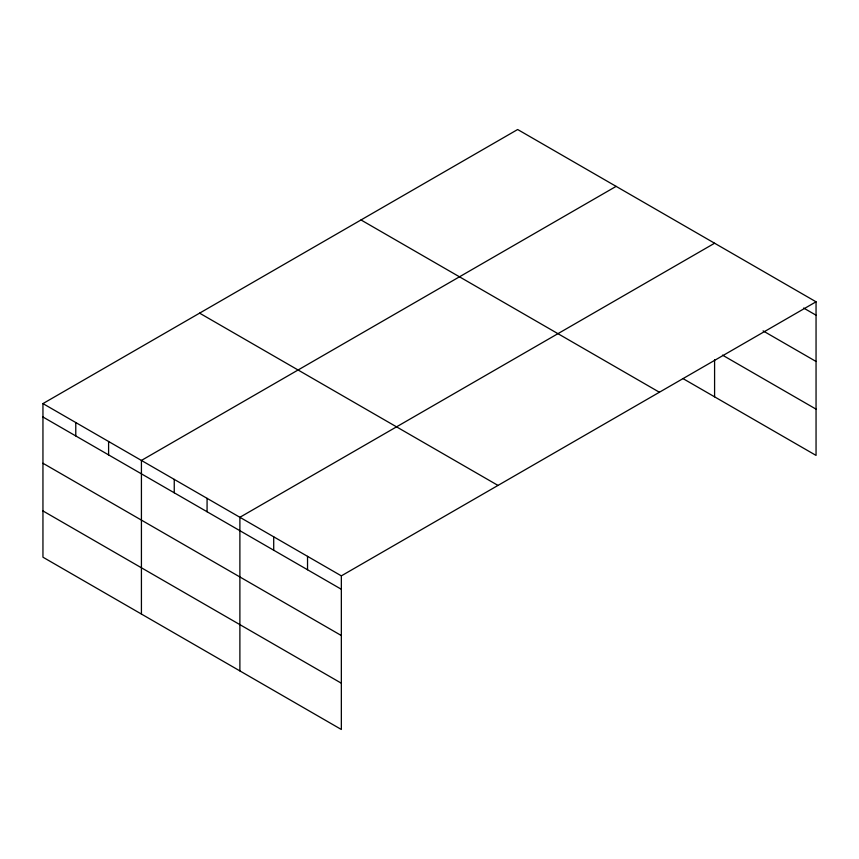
<?xml version="1.0" encoding="UTF-8"?>
<svg xmlns="http://www.w3.org/2000/svg" width="859" height="859" viewBox="0 0 859 859"><rect width="100%" height="100%" fill="white"/><g stroke="black" fill="none" stroke-linecap="round" stroke-linejoin="round"><path stroke-width="1.29" d="M42.95 403.59L341.345 575.863L341.345 729.484L42.95 557.201L42.95 403.59L517.655 129.516L816.05 301.799L816.05 455.41L682.905 378.54M616.128 186.371L141.424 460.435L141.424 614.056M714.591 243.226L239.886 517.29L239.886 670.9M341.345 575.863L816.05 301.799M803.648 308.048L816.05 315.199M763.071 330.887L816.05 361.467M722.483 355.121L816.05 409.142M361.005 219.958L659.401 392.241M199.599 313.148L497.995 485.421M42.95 416.991L341.345 589.274M42.95 463.259L341.345 635.542M42.95 510.933L341.345 683.206M714.591 359.824L714.591 396.837M307.533 556.342L307.533 569.742M273.71 536.811L273.71 550.222M207.073 498.338L207.073 511.749M174.248 479.386L174.248 492.798M108.599 441.494L108.599 454.894M75.775 422.542L75.775 435.942"/></g></svg>
